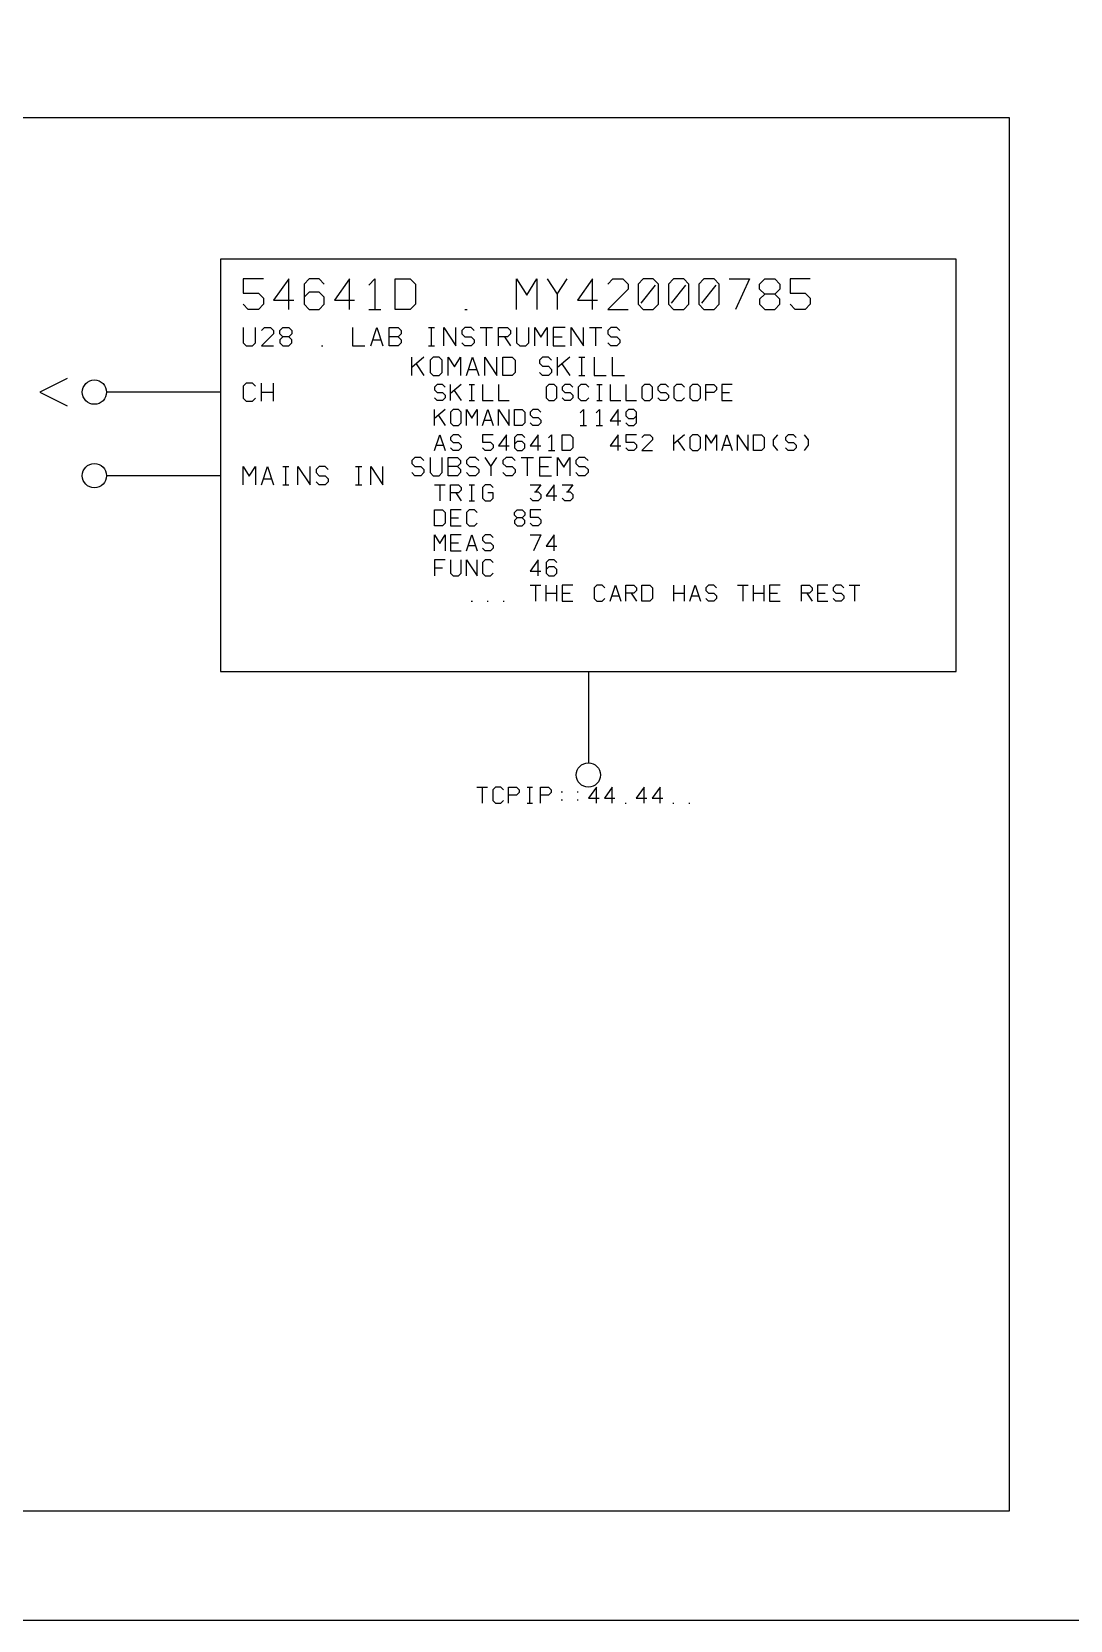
# Model space of a CAD drawing. Header units: millimetres. Extents: x 10 to 2534, y 10 to 1372.
# Drawn here: x 341.6 to 478.3, y 9.6 to 218.8 of the extents above; entities that cross this region are included whole.
import ezdxf

# ---------------------------------------------------------------- set-up
doc = ezdxf.new("R2010")
doc.units = ezdxf.units.MM
for name, color, linetype, lineweight in [('DEVICE', 7, 'CONTINUOUS', 25), ('GROUP', 6, 'CONTINUOUS', 25), ('LABEL', 8, 'CONTINUOUS', 25), ('PANE', 250, 'CONTINUOUS', 25), ('POINT', 4, 'CONTINUOUS', 25), ('PORT_BUS', 5, 'CONTINUOUS', 25), ('PORT_IN', 3, 'CONTINUOUS', 25), ('PORTAL', 2, 'CONTINUOUS', 25), ('SHEET', 7, 'CONTINUOUS', 25)]:
    doc.layers.add(name, color=color, linetype=linetype, lineweight=lineweight)

msp = doc.modelspace()

# ---------------------------------------------------------------- linework, layer by layer
at = {"layer": 'DEVICE'}
msp.add_lwpolyline([(366.4, 134.5), (463.3, 134.5), (463.3, 188.8), (366.4, 188.8)], close=True, dxfattribs=at)
at = {"layer": 'GROUP'}
msp.add_lwpolyline([(182.4, 24), (470.3, 24), (470.3, 207.4), (182.4, 207.4)], close=True, dxfattribs=at)
at = {"layer": 'LABEL'}
for points in [[(372.066667, 186.2), (369.4, 186.2), (369.4, 184.333333), (371.4, 184.333333), (372.066667, 183.666667), (372.066667, 182.866667), (371.4, 182.2), (370.066667, 182.2), (369.4, 182.866667)], [(375.4, 182.2), (375.4, 186.2), (373.4, 183.4), (376.066667, 183.4)], [(380.066667, 185.533333), (379.4, 186.2), (378.066667, 186.2), (377.4, 185.533333), (377.4, 182.866667), (378.066667, 182.2), (379.4, 182.2), (380.066667, 182.866667), (380.066667, 183.8), (379.4, 184.466667), (378.066667, 184.466667), (377.4, 183.8)], [(383.4, 182.2), (383.4, 186.2), (381.4, 183.4), (384.066667, 183.4)], [(385.933333, 185.4), (386.733333, 186.2), (386.733333, 182.2)], [(389.4, 182.2), (389.4, 186.2), (391.4, 186.2), (392.066667, 185.533333), (392.066667, 182.866667), (391.4, 182.2), (389.4, 182.2)], [(405.4, 182.2), (405.4, 186.2), (406.733333, 184.066667), (408.066667, 186.2), (408.066667, 182.2)], [(409.4, 186.2), (410.733333, 184.2), (412.066667, 186.2)], [(415.4, 182.2), (415.4, 186.2), (413.4, 183.4), (416.066667, 183.4)], [(417.4, 185.533333), (418.066667, 186.2), (419.4, 186.2), (420.066667, 185.533333), (420.066667, 184.866667), (417.4, 182.2), (420.066667, 182.2)], [(422.066667, 182.2), (423.4, 182.2), (424.066667, 182.866667), (424.066667, 185.533333), (423.4, 186.2), (422.066667, 186.2), (421.4, 185.533333), (421.4, 182.866667), (422.066667, 182.2)], [(426.066667, 182.2), (427.4, 182.2), (428.066667, 182.866667), (428.066667, 185.533333), (427.4, 186.2), (426.066667, 186.2), (425.4, 185.533333), (425.4, 182.866667), (426.066667, 182.2)], [(430.066667, 182.2), (431.4, 182.2), (432.066667, 182.866667), (432.066667, 185.533333), (431.4, 186.2), (430.066667, 186.2), (429.4, 185.533333), (429.4, 182.866667), (430.066667, 182.2)], [(433.4, 186.2), (436.066667, 186.2), (434.2, 182.2)], [(438.066667, 184.2), (437.4, 184.866667), (437.4, 185.533333), (438.066667, 186.2), (439.4, 186.2), (440.066667, 185.533333), (440.066667, 184.866667), (439.4, 184.2), (438.066667, 184.2), (437.4, 183.533333), (437.4, 182.866667), (438.066667, 182.2), (439.4, 182.2), (440.066667, 182.866667), (440.066667, 183.533333), (439.4, 184.2)], [(444.066667, 186.2), (441.4, 186.2), (441.4, 184.333333), (443.4, 184.333333), (444.066667, 183.666667), (444.066667, 182.866667), (443.4, 182.2), (442.066667, 182.2), (441.4, 182.866667)], [(410.733333, 184.2), (410.733333, 182.2)], [(421.8, 183), (423.666667, 185.4)], [(425.8, 183), (427.666667, 185.4)], [(429.8, 183), (431.666667, 185.4)], [(385.933333, 182.2), (387.533333, 182.2)], [(398.6, 182.2), (398.866667, 182.2)], [(369.4, 179.8), (369.4, 177.8), (369.8, 177.4), (370.6, 177.4), (371, 177.8), (371, 179.8)], [(371.8, 179.4), (372.2, 179.8), (373, 179.8), (373.4, 179.4), (373.4, 179), (371.8, 177.4), (373.4, 177.4)], [(374.6, 178.6), (374.2, 179), (374.2, 179.4), (374.6, 179.8), (375.4, 179.8), (375.8, 179.4), (375.8, 179), (375.4, 178.6), (374.6, 178.6), (374.2, 178.2), (374.2, 177.8), (374.6, 177.4), (375.4, 177.4), (375.8, 177.8), (375.8, 178.2), (375.4, 178.6)], [(383.8, 179.8), (383.8, 177.4), (385.4, 177.4)], [(386.2, 177.4), (387, 179.8), (387.8, 177.4)], [(386.48, 178.2), (387.52, 178.2)], [(388.6, 177.4), (388.6, 179.8), (389.8, 179.8), (390.2, 179.4), (390.2, 179), (389.8, 178.6), (388.6, 178.6)], [(389.8, 178.6), (390.2, 178.2), (390.2, 177.8), (389.8, 177.4), (388.6, 177.4)], [(393.8, 179.8), (394.6, 179.8)], [(394.2, 177.4), (394.2, 179.8)], [(395.8, 177.4), (395.8, 179.8), (397.4, 177.4), (397.4, 179.8)], [(399.8, 179.4), (399.4, 179.8), (398.6, 179.8), (398.2, 179.4), (398.2, 179), (398.6, 178.6), (399.4, 178.6), (399.8, 178.2), (399.8, 177.8), (399.4, 177.4), (398.6, 177.4), (398.2, 177.8)], [(400.6, 179.8), (402.2, 179.8)], [(401.4, 179.8), (401.4, 177.4)], [(403, 177.4), (403, 179.8), (404.2, 179.8), (404.6, 179.4), (404.6, 179), (404.2, 178.6), (403, 178.6)], [(403.8, 178.6), (404.6, 177.4)], [(405.4, 179.8), (405.4, 177.8), (405.8, 177.4), (406.6, 177.4), (407, 177.8), (407, 179.8)], [(407.8, 177.4), (407.8, 179.8), (408.6, 178.52), (409.4, 179.8), (409.4, 177.4)], [(411.8, 179.8), (410.2, 179.8), (410.2, 177.4), (411.8, 177.4)], [(410.2, 178.6), (411.4, 178.6)], [(412.6, 177.4), (412.6, 179.8), (414.2, 177.4), (414.2, 179.8)], [(415, 179.8), (416.6, 179.8)], [(415.8, 179.8), (415.8, 177.4)], [(419, 179.4), (418.6, 179.8), (417.8, 179.8), (417.4, 179.4), (417.4, 179), (417.8, 178.6), (418.6, 178.6), (419, 178.2), (419, 177.8), (418.6, 177.4), (417.8, 177.4), (417.4, 177.8)], [(379.72, 177.4), (379.88, 177.4)], [(393.8, 177.4), (394.6, 177.4)], [(371, 172.1), (370.6, 172.5), (369.8, 172.5), (369.4, 172.1), (369.4, 170.5), (369.8, 170.1), (370.6, 170.1), (371, 170.5)], [(371.8, 170.1), (371.8, 172.5)], [(373.4, 170.1), (373.4, 172.5)], [(371.8, 171.3), (373.4, 171.3)], [(369.4, 159.1), (369.4, 161.5), (370.2, 160.22), (371, 161.5), (371, 159.1)], [(371.8, 159.1), (372.6, 161.5), (373.4, 159.1)], [(374.6, 161.5), (375.4, 161.5)], [(375, 159.1), (375, 161.5)], [(376.6, 159.1), (376.6, 161.5), (378.2, 159.1), (378.2, 161.5)], [(380.6, 161.1), (380.2, 161.5), (379.4, 161.5), (379, 161.1), (379, 160.7), (379.4, 160.3), (380.2, 160.3), (380.6, 159.9), (380.6, 159.5), (380.2, 159.1), (379.4, 159.1), (379, 159.5)], [(384.2, 161.5), (385, 161.5)], [(384.6, 159.1), (384.6, 161.5)], [(386.2, 159.1), (386.2, 161.5), (387.8, 159.1), (387.8, 161.5)], [(372.08, 159.9), (373.12, 159.9)], [(374.6, 159.1), (375.4, 159.1)], [(384.2, 159.1), (385, 159.1)], [(400.15, 119.3), (401.55, 119.3)], [(400.85, 119.3), (400.85, 117.2)], [(403.65, 118.95), (403.3, 119.3), (402.6, 119.3), (402.25, 118.95), (402.25, 117.55), (402.6, 117.2), (403.3, 117.2), (403.65, 117.55)], [(404.35, 117.2), (404.35, 119.3), (405.4, 119.3), (405.75, 118.95), (405.75, 118.6), (405.4, 118.25), (404.35, 118.25)], [(406.8, 119.3), (407.5, 119.3)], [(407.15, 117.2), (407.15, 119.3)], [(408.55, 117.2), (408.55, 119.3), (409.6, 119.3), (409.95, 118.95), (409.95, 118.6), (409.6, 118.25), (408.55, 118.25)], [(415.9, 117.2), (415.9, 119.3), (414.85, 117.83), (416.25, 117.83)], [(418, 117.2), (418, 119.3), (416.95, 117.83), (418.35, 117.83)], [(422.2, 117.2), (422.2, 119.3), (421.15, 117.83), (422.55, 117.83)], [(424.3, 117.2), (424.3, 119.3), (423.25, 117.83), (424.65, 117.83)], [(406.8, 117.2), (407.5, 117.2)], [(411.28, 118.67), (411.42, 118.67)], [(411.28, 117.62), (411.42, 117.62)], [(413.38, 118.67), (413.52, 118.67)], [(413.38, 117.62), (413.52, 117.62)], [(419.68, 117.2), (419.82, 117.2)], [(425.98, 117.2), (426.12, 117.2)], [(428.08, 117.2), (428.22, 117.2)]]:
    msp.add_lwpolyline(points, dxfattribs=at)
at = {"layer": 'PANE'}
for points in [[(391.6, 173.5), (391.6, 175.9)], [(393.2, 175.9), (391.6, 174.54)], [(394.4, 173.5), (395.2, 173.5), (395.6, 173.9), (395.6, 175.5), (395.2, 175.9), (394.4, 175.9), (394, 175.5), (394, 173.9), (394.4, 173.5)], [(396.4, 173.5), (396.4, 175.9), (397.2, 174.62), (398, 175.9), (398, 173.5)], [(398.8, 173.5), (399.6, 175.9), (400.4, 173.5)], [(401.2, 173.5), (401.2, 175.9), (402.8, 173.5), (402.8, 175.9)], [(403.6, 173.5), (403.6, 175.9), (404.8, 175.9), (405.2, 175.5), (405.2, 173.9), (404.8, 173.5), (403.6, 173.5)], [(410, 175.5), (409.6, 175.9), (408.8, 175.9), (408.4, 175.5), (408.4, 175.1), (408.8, 174.7), (409.6, 174.7), (410, 174.3), (410, 173.9), (409.6, 173.5), (408.8, 173.5), (408.4, 173.9)], [(410.8, 173.5), (410.8, 175.9)], [(412.4, 175.9), (410.8, 174.54)], [(413.6, 175.9), (414.4, 175.9)], [(414, 173.5), (414, 175.9)], [(415.6, 175.9), (415.6, 173.5), (417.2, 173.5)], [(418, 175.9), (418, 173.5), (419.6, 173.5)], [(392.16, 175.02), (393.2, 173.5)], [(399.08, 174.3), (400.12, 174.3)], [(411.36, 175.02), (412.4, 173.5)], [(396, 171.95), (395.65, 172.3), (394.95, 172.3), (394.6, 171.95), (394.6, 171.6), (394.95, 171.25), (395.65, 171.25), (396, 170.9), (396, 170.55), (395.65, 170.2), (394.95, 170.2), (394.6, 170.55)], [(396.7, 170.2), (396.7, 172.3)], [(398.1, 172.3), (396.7, 171.11)], [(397.19, 171.53), (398.1, 170.2)], [(399.15, 172.3), (399.85, 172.3)], [(399.5, 170.2), (399.5, 172.3)], [(400.9, 172.3), (400.9, 170.2), (402.3, 170.2)], [(403, 172.3), (403, 170.2), (404.4, 170.2)], [(409.65, 170.2), (410.35, 170.2), (410.7, 170.55), (410.7, 171.95), (410.35, 172.3), (409.65, 172.3), (409.3, 171.95), (409.3, 170.55), (409.65, 170.2)], [(412.8, 171.95), (412.45, 172.3), (411.75, 172.3), (411.4, 171.95), (411.4, 171.6), (411.75, 171.25), (412.45, 171.25), (412.8, 170.9), (412.8, 170.55), (412.45, 170.2), (411.75, 170.2), (411.4, 170.55)], [(414.9, 171.95), (414.55, 172.3), (413.85, 172.3), (413.5, 171.95), (413.5, 170.55), (413.85, 170.2), (414.55, 170.2), (414.9, 170.55)], [(413.6, 173.5), (414.4, 173.5)], [(415.95, 172.3), (416.65, 172.3)], [(416.3, 170.2), (416.3, 172.3)], [(417.7, 172.3), (417.7, 170.2), (419.1, 170.2)], [(419.8, 172.3), (419.8, 170.2), (421.2, 170.2)], [(422.25, 170.2), (422.95, 170.2), (423.3, 170.55), (423.3, 171.95), (422.95, 172.3), (422.25, 172.3), (421.9, 171.95), (421.9, 170.55), (422.25, 170.2)], [(425.4, 171.95), (425.05, 172.3), (424.35, 172.3), (424, 171.95), (424, 171.6), (424.35, 171.25), (425.05, 171.25), (425.4, 170.9), (425.4, 170.55), (425.05, 170.2), (424.35, 170.2), (424, 170.55)], [(427.5, 171.95), (427.15, 172.3), (426.45, 172.3), (426.1, 171.95), (426.1, 170.55), (426.45, 170.2), (427.15, 170.2), (427.5, 170.55)], [(428.55, 170.2), (429.25, 170.2), (429.6, 170.55), (429.6, 171.95), (429.25, 172.3), (428.55, 172.3), (428.2, 171.95), (428.2, 170.55), (428.55, 170.2)], [(430.3, 170.2), (430.3, 172.3), (431.35, 172.3), (431.7, 171.95), (431.7, 171.6), (431.35, 171.25), (430.3, 171.25)], [(433.8, 172.3), (432.4, 172.3), (432.4, 170.2), (433.8, 170.2)], [(399.15, 170.2), (399.85, 170.2)], [(415.95, 170.2), (416.65, 170.2)], [(432.4, 171.25), (433.45, 171.25)], [(394.6, 166.9), (394.6, 169)], [(396, 169), (394.6, 167.81)], [(395.09, 168.23), (396, 166.9)], [(397.05, 166.9), (397.75, 166.9), (398.1, 167.25), (398.1, 168.65), (397.75, 169), (397.05, 169), (396.7, 168.65), (396.7, 167.25), (397.05, 166.9)], [(398.8, 166.9), (398.8, 169), (399.5, 167.88), (400.2, 169), (400.2, 166.9)], [(400.9, 166.9), (401.6, 169), (402.3, 166.9)], [(401.145, 167.6), (402.055, 167.6)], [(403, 166.9), (403, 169), (404.4, 166.9), (404.4, 169)], [(405.1, 166.9), (405.1, 169), (406.15, 169), (406.5, 168.65), (406.5, 167.25), (406.15, 166.9), (405.1, 166.9)], [(408.6, 168.65), (408.25, 169), (407.55, 169), (407.2, 168.65), (407.2, 168.3), (407.55, 167.95), (408.25, 167.95), (408.6, 167.6), (408.6, 167.25), (408.25, 166.9), (407.55, 166.9), (407.2, 167.25)], [(413.78, 168.58), (414.2, 169), (414.2, 166.9)], [(415.88, 168.58), (416.3, 169), (416.3, 166.9)], [(418.75, 166.9), (418.75, 169), (417.7, 167.53), (419.1, 167.53)], [(419.8, 167.25), (420.15, 166.9), (420.85, 166.9), (421.2, 167.25), (421.2, 168.65), (420.85, 169), (420.15, 169), (419.8, 168.65), (419.8, 168.16), (420.15, 167.81), (420.85, 167.81), (421.2, 168.16)], [(394.6, 163.6), (395.3, 165.7), (396, 163.6)], [(398.1, 165.35), (397.75, 165.7), (397.05, 165.7), (396.7, 165.35), (396.7, 165), (397.05, 164.65), (397.75, 164.65), (398.1, 164.3), (398.1, 163.95), (397.75, 163.6), (397.05, 163.6), (396.7, 163.95)], [(402.3, 165.7), (400.9, 165.7), (400.9, 164.72), (401.95, 164.72), (402.3, 164.37), (402.3, 163.95), (401.95, 163.6), (401.25, 163.6), (400.9, 163.95)], [(404.05, 163.6), (404.05, 165.7), (403, 164.23), (404.4, 164.23)], [(406.5, 165.35), (406.15, 165.7), (405.45, 165.7), (405.1, 165.35), (405.1, 163.95), (405.45, 163.6), (406.15, 163.6), (406.5, 163.95), (406.5, 164.44), (406.15, 164.79), (405.45, 164.79), (405.1, 164.44)], [(408.25, 163.6), (408.25, 165.7), (407.2, 164.23), (408.6, 164.23)], [(409.58, 165.28), (410, 165.7), (410, 163.6)], [(411.4, 163.6), (411.4, 165.7), (412.45, 165.7), (412.8, 165.35), (412.8, 163.95), (412.45, 163.6), (411.4, 163.6)], [(413.78, 166.9), (414.62, 166.9)], [(415.88, 166.9), (416.72, 166.9)], [(418.75, 163.6), (418.75, 165.7), (417.7, 164.23), (419.1, 164.23)], [(421.2, 165.7), (419.8, 165.7), (419.8, 164.72), (420.85, 164.72), (421.2, 164.37), (421.2, 163.95), (420.85, 163.6), (420.15, 163.6), (419.8, 163.95)], [(421.9, 165.35), (422.25, 165.7), (422.95, 165.7), (423.3, 165.35), (423.3, 165), (421.9, 163.6), (423.3, 163.6)], [(426.1, 163.6), (426.1, 165.7)], [(427.5, 165.7), (426.1, 164.51)], [(428.55, 163.6), (429.25, 163.6), (429.6, 163.95), (429.6, 165.35), (429.25, 165.7), (428.55, 165.7), (428.2, 165.35), (428.2, 163.95), (428.55, 163.6)], [(430.3, 163.6), (430.3, 165.7), (431, 164.58), (431.7, 165.7), (431.7, 163.6)], [(432.4, 163.6), (433.1, 165.7), (433.8, 163.6)], [(434.5, 163.6), (434.5, 165.7), (435.9, 163.6), (435.9, 165.7)], [(436.6, 163.6), (436.6, 165.7), (437.65, 165.7), (438, 165.35), (438, 163.95), (437.65, 163.6), (436.6, 163.6)], [(439.75, 165.7), (439.19, 165), (439.19, 164.3), (439.75, 163.6)], [(442.2, 165.35), (441.85, 165.7), (441.15, 165.7), (440.8, 165.35), (440.8, 165), (441.15, 164.65), (441.85, 164.65), (442.2, 164.3), (442.2, 163.95), (441.85, 163.6), (441.15, 163.6), (440.8, 163.95)], [(443.25, 165.7), (443.81, 165), (443.81, 164.3), (443.25, 163.6)], [(394.845, 164.3), (395.755, 164.3)], [(409.58, 163.6), (410.42, 163.6)], [(426.59, 164.93), (427.5, 163.6)], [(432.645, 164.3), (433.555, 164.3)], [(393.2, 162.3), (392.8, 162.7), (392, 162.7), (391.6, 162.3), (391.6, 161.9), (392, 161.5), (392.8, 161.5), (393.2, 161.1), (393.2, 160.7), (392.8, 160.3), (392, 160.3), (391.6, 160.7)], [(394, 162.7), (394, 160.7), (394.4, 160.3), (395.2, 160.3), (395.6, 160.7), (395.6, 162.7)], [(396.4, 160.3), (396.4, 162.7), (397.6, 162.7), (398, 162.3), (398, 161.9), (397.6, 161.5), (396.4, 161.5)], [(397.6, 161.5), (398, 161.1), (398, 160.7), (397.6, 160.3), (396.4, 160.3)], [(400.4, 162.3), (400, 162.7), (399.2, 162.7), (398.8, 162.3), (398.8, 161.9), (399.2, 161.5), (400, 161.5), (400.4, 161.1), (400.4, 160.7), (400, 160.3), (399.2, 160.3), (398.8, 160.7)], [(401.2, 162.7), (402, 161.5), (402.8, 162.7)], [(402, 161.5), (402, 160.3)], [(405.2, 162.3), (404.8, 162.7), (404, 162.7), (403.6, 162.3), (403.6, 161.9), (404, 161.5), (404.8, 161.5), (405.2, 161.1), (405.2, 160.7), (404.8, 160.3), (404, 160.3), (403.6, 160.7)], [(406, 162.7), (407.6, 162.7)], [(406.8, 162.7), (406.8, 160.3)], [(410, 162.7), (408.4, 162.7), (408.4, 160.3), (410, 160.3)], [(408.4, 161.5), (409.6, 161.5)], [(410.8, 160.3), (410.8, 162.7), (411.6, 161.42), (412.4, 162.7), (412.4, 160.3)], [(414.8, 162.3), (414.4, 162.7), (413.6, 162.7), (413.2, 162.3), (413.2, 161.9), (413.6, 161.5), (414.4, 161.5), (414.8, 161.1), (414.8, 160.7), (414.4, 160.3), (413.6, 160.3), (413.2, 160.7)], [(394.6, 159.1), (396, 159.1)], [(395.3, 159.1), (395.3, 157)], [(396.7, 157), (396.7, 159.1), (397.75, 159.1), (398.1, 158.75), (398.1, 158.4), (397.75, 158.05), (396.7, 158.05)], [(399.15, 159.1), (399.85, 159.1)], [(399.5, 157), (399.5, 159.1)], [(402.3, 158.75), (401.95, 159.1), (401.25, 159.1), (400.9, 158.75), (400.9, 157.35), (401.25, 157), (401.95, 157), (402.3, 157.35), (402.3, 158.05), (401.6, 158.05)], [(407.2, 159.1), (408.6, 159.1), (407.9, 158.19)], [(410.35, 157), (410.35, 159.1), (409.3, 157.63), (410.7, 157.63)], [(411.4, 159.1), (412.8, 159.1), (412.1, 158.19)], [(397.4, 158.05), (398.1, 157)], [(399.15, 157), (399.85, 157)], [(407.76, 158.19), (408.25, 158.19), (408.6, 157.84), (408.6, 157.35), (408.25, 157), (407.55, 157), (407.2, 157.35)], [(411.96, 158.19), (412.45, 158.19), (412.8, 157.84), (412.8, 157.35), (412.45, 157), (411.75, 157), (411.4, 157.35)], [(394.6, 153.7), (394.6, 155.8), (395.65, 155.8), (396, 155.45), (396, 154.05), (395.65, 153.7), (394.6, 153.7)], [(398.1, 155.8), (396.7, 155.8), (396.7, 153.7), (398.1, 153.7)], [(400.2, 155.45), (399.85, 155.8), (399.15, 155.8), (398.8, 155.45), (398.8, 154.05), (399.15, 153.7), (399.85, 153.7), (400.2, 154.05)], [(405.45, 154.75), (405.1, 155.1), (405.1, 155.45), (405.45, 155.8), (406.15, 155.8), (406.5, 155.45), (406.5, 155.1), (406.15, 154.75), (405.45, 154.75), (405.1, 154.4), (405.1, 154.05), (405.45, 153.7), (406.15, 153.7), (406.5, 154.05), (406.5, 154.4), (406.15, 154.75)], [(408.6, 155.8), (407.2, 155.8), (407.2, 154.82), (408.25, 154.82), (408.6, 154.47), (408.6, 154.05), (408.25, 153.7), (407.55, 153.7), (407.2, 154.05)], [(396.7, 154.75), (397.75, 154.75)], [(394.6, 150.4), (394.6, 152.5), (395.3, 151.38), (396, 152.5), (396, 150.4)], [(398.1, 152.5), (396.7, 152.5), (396.7, 150.4), (398.1, 150.4)], [(396.7, 151.45), (397.75, 151.45)], [(398.8, 150.4), (399.5, 152.5), (400.2, 150.4)], [(399.045, 151.1), (399.955, 151.1)], [(402.3, 152.15), (401.95, 152.5), (401.25, 152.5), (400.9, 152.15), (400.9, 151.8), (401.25, 151.45), (401.95, 151.45), (402.3, 151.1), (402.3, 150.75), (401.95, 150.4), (401.25, 150.4), (400.9, 150.75)], [(407.2, 152.5), (408.6, 152.5), (407.62, 150.4)], [(410.35, 150.4), (410.35, 152.5), (409.3, 151.03), (410.7, 151.03)], [(396, 149.2), (394.6, 149.2), (394.6, 147.1)], [(396.7, 149.2), (396.7, 147.45), (397.05, 147.1), (397.75, 147.1), (398.1, 147.45), (398.1, 149.2)], [(398.8, 147.1), (398.8, 149.2), (400.2, 147.1), (400.2, 149.2)], [(402.3, 148.85), (401.95, 149.2), (401.25, 149.2), (400.9, 148.85), (400.9, 147.45), (401.25, 147.1), (401.95, 147.1), (402.3, 147.45)], [(408.25, 147.1), (408.25, 149.2), (407.2, 147.73), (408.6, 147.73)], [(410.7, 148.85), (410.35, 149.2), (409.65, 149.2), (409.3, 148.85), (409.3, 147.45), (409.65, 147.1), (410.35, 147.1), (410.7, 147.45), (410.7, 147.94), (410.35, 148.29), (409.65, 148.29), (409.3, 147.94)], [(394.6, 148.15), (395.65, 148.15)], [(407.2, 145.9), (408.6, 145.9)], [(407.9, 145.9), (407.9, 143.8)], [(409.3, 143.8), (409.3, 145.9)], [(409.3, 144.85), (410.7, 144.85)], [(410.7, 143.8), (410.7, 145.9)], [(412.8, 145.9), (411.4, 145.9), (411.4, 143.8), (412.8, 143.8)], [(411.4, 144.85), (412.45, 144.85)], [(417, 145.55), (416.65, 145.9), (415.95, 145.9), (415.6, 145.55), (415.6, 144.15), (415.95, 143.8), (416.65, 143.8), (417, 144.15)], [(417.7, 143.8), (418.4, 145.9), (419.1, 143.8)], [(417.945, 144.5), (418.855, 144.5)], [(419.8, 143.8), (419.8, 145.9), (420.85, 145.9), (421.2, 145.55), (421.2, 145.2), (420.85, 144.85), (419.8, 144.85)], [(420.5, 144.85), (421.2, 143.8)], [(421.9, 143.8), (421.9, 145.9), (422.95, 145.9), (423.3, 145.55), (423.3, 144.15), (422.95, 143.8), (421.9, 143.8)], [(426.1, 143.8), (426.1, 145.9)], [(426.1, 144.85), (427.5, 144.85)], [(427.5, 143.8), (427.5, 145.9)], [(428.2, 143.8), (428.9, 145.9), (429.6, 143.8)], [(428.445, 144.5), (429.355, 144.5)], [(431.7, 145.55), (431.35, 145.9), (430.65, 145.9), (430.3, 145.55), (430.3, 145.2), (430.65, 144.85), (431.35, 144.85), (431.7, 144.5), (431.7, 144.15), (431.35, 143.8), (430.65, 143.8), (430.3, 144.15)], [(434.5, 145.9), (435.9, 145.9)], [(435.2, 145.9), (435.2, 143.8)], [(436.6, 143.8), (436.6, 145.9)], [(436.6, 144.85), (438, 144.85)], [(438, 143.8), (438, 145.9)], [(440.1, 145.9), (438.7, 145.9), (438.7, 143.8), (440.1, 143.8)], [(438.7, 144.85), (439.75, 144.85)], [(442.9, 143.8), (442.9, 145.9), (443.95, 145.9), (444.3, 145.55), (444.3, 145.2), (443.95, 144.85), (442.9, 144.85)], [(443.6, 144.85), (444.3, 143.8)], [(446.4, 145.9), (445, 145.9), (445, 143.8), (446.4, 143.8)], [(445, 144.85), (446.05, 144.85)], [(448.5, 145.55), (448.15, 145.9), (447.45, 145.9), (447.1, 145.55), (447.1, 145.2), (447.45, 144.85), (448.15, 144.85), (448.5, 144.5), (448.5, 144.15), (448.15, 143.8), (447.45, 143.8), (447.1, 144.15)], [(449.2, 145.9), (450.6, 145.9)], [(449.9, 145.9), (449.9, 143.8)], [(399.43, 143.8), (399.57, 143.8)], [(401.53, 143.8), (401.67, 143.8)], [(403.63, 143.8), (403.77, 143.8)]]:
    msp.add_lwpolyline(points, dxfattribs=at)
at = {"layer": 'POINT'}
for centre in [(349.8, 171.3), (349.8, 160.3), (414.85, 120.9)]:
    msp.add_circle(centre, 1.6, dxfattribs=at)
at = {"layer": 'PORT_BUS'}
msp.add_line((414.85, 134.5), (414.85, 122.5), dxfattribs=at)
at = {"layer": 'PORT_IN'}
for p, q in [((366.4, 171.3), (351.4, 171.3)), ((366.4, 160.3), (351.4, 160.3))]:
    msp.add_line(p, q, dxfattribs=at)
at = {"layer": 'PORTAL'}
msp.add_lwpolyline([(346.2, 173.1), (342.6, 171.3), (346.2, 169.5)], dxfattribs=at)
at = {"layer": 'SHEET'}
msp.add_lwpolyline([(9.6, 9.6), (2534.5, 9.6), (2534.5, 1371.6), (9.6, 1371.6)], close=True, dxfattribs=at)

doc.saveas('drawing.dxf')
